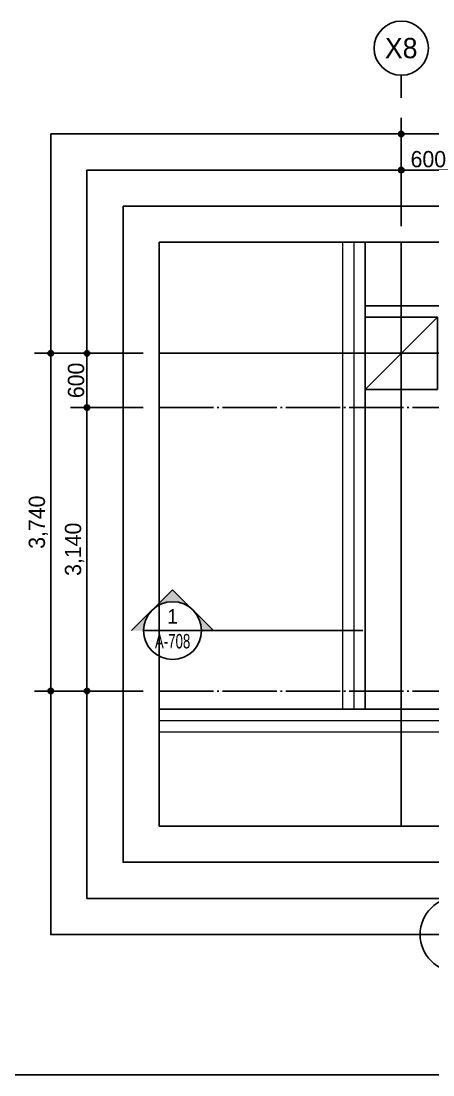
# Model space of a CAD drawing. Header units: millimetres. Extents: x 252711992 to 505989238, y 504776675 to 1009617600.
# Drawn here: x 252942126 to 252946679, y 504818337 to 504830007 of the extents above; entities that cross this region are included whole.
import ezdxf
from ezdxf.enums import TextEntityAlignment as Align
from ezdxf.xclip import XClip

# ---------------------------------------------------------------- set-up
doc = ezdxf.new("R2010")
doc.units = ezdxf.units.MM
doc.header["$XCLIPFRAME"] = 0
doc.linetypes.add('CEN', pattern=[35, 30, -2, 1, -2])
for name, color, linetype in [('$ZCDB_AUDIT_GENERATED_600D18', 7, 'Continuous'), ('4A.TEC CEN', 1, 'CEN'), ('4A.TEC TEXT 2', 3, 'Continuous'), ('4A.TEC 기둥', 2, 'Continuous'), ('4A.TEC 벽체 3', 4, 'Continuous'), ('4A.TEC 벽체 4', 7, 'Continuous'), ('4A.TEC 심볼', 7, 'Continuous'), ('SYM', 1, 'Continuous'), ('TEXT', 7, 'Continuous')]:
    doc.layers.add(name, color=color, linetype=linetype)
doc.layers.add('DEFPOINT', color=135, linetype='Continuous', plot=False)
doc.styles.add('GHS', font='malgun.ttf')
doc.styles.add('나눔고딕', font='')
doc.styles.add('돋움', font='')
doc.styles.add('울릉도L', font='')
doc.styles.get('나눔고딕').set_extended_font_data('Dotum')
doc.styles.get('돋움').set_extended_font_data('Dotum')
doc.styles.get('울릉도L').set_extended_font_data('Dotum')
doc.dimstyles.new('DIM_600(외부치수)', dxfattribs={"dimscale": 400, "dimtxt": 3.3, "dimasz": 1, "dimexe": 2, "dimexo": 2, "dimgap": 1, "dimtad": 1, "dimdec": 0, "dimdsep": 46, "dimlunit": 6, "dimtxsty": '나눔고딕', "dimblk1": 'DIMDOT', "dimblk2": 'DIMDOT', "dimsah": 1, "dimcen": 2.5, "dimdle": 1.5, "dimclrd": 8, "dimclre": 8, "dimclrt": 3, "dimadec": 0, "dimazin": 0, "dimtfac": 1, "dimtdec": 0, "dimtix": 1, "dimtmove": 2, "dimatfit": 3, "dimldrblk": 'DIMDOT', "dimfxl": 1, "dimtvp": 1, "dimtolj": 1, "dimtzin": 0, "dimarcsym": 0})

# ---------------------------------------------------------------- blocks, each defined once
blk = doc.blocks.new('DIMDOT')
at = {"color": 0}
blk.add_line((-2, 0), (2, 0), dxfattribs=at)
for radius in [0.5, 0.25]:
    blk.add_circle((0, 0), radius, dxfattribs=at)
blk = doc.blocks.new('*D189')
at = {"layer": '$ZCDB_AUDIT_GENERATED_600D18', "color": 8, "lineweight": -2, "transparency": 16777216}
for p, q in [((252946329, 504827737), (252946329, 504828937)), ((252952569, 504827737), (252952569, 504828937)), ((252946389, 504828757), (252952509, 504828757))]:
    blk.add_line(p, q, dxfattribs=at)
at = {"layer": 'Defpoints', "color": 0, "transparency": 16777216}
for p in [(252952569, 504828757), (252946329, 504827557), (252952569, 504827557, 0)]:
    blk.add_point(p, dxfattribs=at)
at = {"layer": '$ZCDB_AUDIT_GENERATED_600D18', "color": 8, "lineweight": -2, "transparency": 16777216, "xscale": 60, "yscale": 60, "zscale": 60, "rotation": 180}
blk.add_blockref('DIMDOT', (252946329, 504828757), dxfattribs=at)
at = {"layer": '$ZCDB_AUDIT_GENERATED_600D18', "color": 8, "lineweight": -2, "transparency": 16777216, "xscale": 60, "yscale": 60, "zscale": 60}
blk.add_blockref('DIMDOT', (252952569, 504828757), dxfattribs=at)
at = {"layer": '$ZCDB_AUDIT_GENERATED_600D18', "color": 3, "transparency": 16777216, "insert": (252949449, 504828895), "char_height": 180, "attachment_point": 5, "style": '나눔고딕'}
blk.add_mtext('\\A1;6,240', dxfattribs=at)
blk = doc.blocks.new('ccs122')
at = {"layer": '4A.TEC 심볼'}
blk.add_line((0, 8), (0, 3), dxfattribs=at)
blk.add_circle((0, 14), 6, dxfattribs=at)
at = {"layer": '4A.TEC TEXT 2', "color": 3, "style": 'GHS'}
blk.add_attdef('NO', text='', height=4.5, dxfattribs=at).set_placement((-0.01, 14.02), align=Align.MIDDLE_CENTER)
blk = doc.blocks.new('*D190')
at = {"layer": '$ZCDB_AUDIT_GENERATED_600D18', "color": 8, "lineweight": -2, "transparency": 16777216}
for p, q in [((252946329, 504827737, 0), (252946329, 504828537, 0)), ((252946929, 504827737, 0), (252946929, 504828537, 0)), ((252946869, 504828357, 0), (252946389, 504828357, 0))]:
    blk.add_line(p, q, dxfattribs=at)
at = {"layer": 'Defpoints', "color": 0, "transparency": 16777216}
for p in [(252946329, 504828357, 0), (252946329, 504827557, 5000), (252946929, 504827557, 0)]:
    blk.add_point(p, dxfattribs=at)
at = {"layer": '$ZCDB_AUDIT_GENERATED_600D18', "color": 8, "lineweight": -2, "transparency": 16777216, "xscale": 60, "yscale": 60, "zscale": 60, "rotation": 180}
blk.add_blockref('DIMDOT', (252946329, 504828357, 0), dxfattribs=at)
at = {"layer": '$ZCDB_AUDIT_GENERATED_600D18', "color": 8, "lineweight": -2, "transparency": 16777216, "xscale": 60, "yscale": 60, "zscale": 60}
blk.add_blockref('DIMDOT', (252946929, 504828357, 0), dxfattribs=at)
at = {"layer": '$ZCDB_AUDIT_GENERATED_600D18', "color": 3, "transparency": 16777216, "insert": (252946629, 504828477, 0), "char_height": 180, "attachment_point": 5, "style": '나눔고딕'}
blk.add_mtext('\\A1;600', dxfattribs=at)
blk = doc.blocks.new('*D191')
at = {"layer": '$ZCDB_AUDIT_GENERATED_600D18', "color": 8, "lineweight": -2, "transparency": 16777216}
for p, q in [((252943474, 504826328), (252942274, 504826328)), ((252942454, 504826268), (252942454, 504822648)), ((252943474, 504822588), (252942274, 504822588))]:
    blk.add_line(p, q, dxfattribs=at)
at = {"layer": 'Defpoints', "color": 0, "transparency": 16777216}
for p in [(252943654, 504826328, 0), (252942454, 504822588), (252943654, 504822588, 0)]:
    blk.add_point(p, dxfattribs=at)
at = {"layer": '$ZCDB_AUDIT_GENERATED_600D18', "color": 8, "lineweight": -2, "transparency": 16777216, "xscale": 60, "yscale": 60, "zscale": 60}
for p, rotation in [((252942454, 504826328), 90), ((252942454, 504822588), 270)]:
    blk.add_blockref('DIMDOT', p, dxfattribs=dict(at, rotation=rotation))
at = {"layer": '$ZCDB_AUDIT_GENERATED_600D18', "color": 3, "transparency": 16777216, "insert": (252942317, 504824458), "char_height": 180, "attachment_point": 5, "rotation": 90, "style": '나눔고딕'}
blk.add_mtext('\\A1;3,740', dxfattribs=at)
blk = doc.blocks.new('*D192')
at = {"layer": '$ZCDB_AUDIT_GENERATED_600D18', "color": 8, "lineweight": -2, "transparency": 16777216}
for p, q in [((252943474, 504826328), (252942674, 504826328)), ((252942854, 504826268), (252942854, 504825788)), ((252943474, 504825728), (252942674, 504825728))]:
    blk.add_line(p, q, dxfattribs=at)
at = {"layer": 'Defpoints', "color": 0, "transparency": 16777216}
for p in [(252943654, 504826328, 0), (252942854, 504825728), (252943654, 504825728, 0)]:
    blk.add_point(p, dxfattribs=at)
at = {"layer": '$ZCDB_AUDIT_GENERATED_600D18', "color": 8, "lineweight": -2, "transparency": 16777216, "xscale": 60, "yscale": 60, "zscale": 60}
for p, rotation in [((252942854, 504826328), 90), ((252942854, 504825728), 270)]:
    blk.add_blockref('DIMDOT', p, dxfattribs=dict(at, rotation=rotation))
at = {"layer": '$ZCDB_AUDIT_GENERATED_600D18', "color": 3, "transparency": 16777216, "insert": (252942734, 504826028), "char_height": 180, "attachment_point": 5, "rotation": 90, "style": '나눔고딕'}
blk.add_mtext('\\A1;600', dxfattribs=at)
blk = doc.blocks.new('*D193')
at = {"layer": '$ZCDB_AUDIT_GENERATED_600D18', "color": 8, "lineweight": -2, "transparency": 16777216}
for p, q in [((252943474, 504825728), (252942674, 504825728)), ((252942854, 504822648), (252942854, 504825668)), ((252943474, 504822588), (252942674, 504822588))]:
    blk.add_line(p, q, dxfattribs=at)
at = {"layer": 'Defpoints', "color": 0, "transparency": 16777216}
for p in [(252942854, 504825728), (252943654, 504825728, 0), (252943654, 504822588, 0)]:
    blk.add_point(p, dxfattribs=at)
at = {"layer": '$ZCDB_AUDIT_GENERATED_600D18', "color": 8, "lineweight": -2, "transparency": 16777216, "xscale": 60, "yscale": 60, "zscale": 60}
for p, rotation in [((252942854, 504825728), 90), ((252942854, 504822588), 270)]:
    blk.add_blockref('DIMDOT', p, dxfattribs=dict(at, rotation=rotation))
at = {"layer": '$ZCDB_AUDIT_GENERATED_600D18', "color": 3, "transparency": 16777216, "insert": (252942717, 504824158), "char_height": 180, "attachment_point": 5, "rotation": 90, "style": '나눔고딕'}
blk.add_mtext('\\A1;3,140', dxfattribs=at)
blk = doc.blocks.new('dwgFD3B')
at = {"layer": '4A.TEC CEN', "color": 250, "ltscale": 500}
blk.add_line((49194.51, -103936.83, -3333.33), (358000, -103936.83, -3333.33), dxfattribs=at)
at = {"layer": '4A.TEC CEN', "color": 250, "ltscale": 500, "elevation": -3333.33}
blk.add_lwpolyline([(241807.63, -39163.16), (241807.63, -267000)], dxfattribs=at)
blk = doc.blocks.new('c1')
at = {"layer": '4A.TEC 기둥'}
blk.add_lwpolyline([(1156776, -1012079), (1157576, -1012079), (1157576, -1011279), (1156776, -1011279)], close=True, dxfattribs=at)
at = {"layer": 'DEFPOINT'}
blk.add_line((1156776, -1012079), (1157576, -1011279), dxfattribs=at)
blk = doc.blocks.new('단면기호1')
at = {"layer": 'SYM'}
h = blk.add_hatch(color=256, dxfattribs=at)
h.paths.add_polyline_path([(4.24, 4.24, -0.198912), (6, 0), (8.49, 0)])
h.paths.add_polyline_path([(0, 8.49), (-4.24, 4.24, -0.414214), (4.24, 4.24)])
h.paths.add_polyline_path([(-4.24, 4.24), (-8.49, 0), (-6, 0, -0.198912)])
for p in [(-8.49, 0), (8.49, 0)]:
    blk.add_line(p, (0, 8.49), dxfattribs=at)
blk.add_circle((0, 0), 6, dxfattribs=at)

msp = doc.modelspace()

# ---------------------------------------------------------------- linework, layer by layer
at = {"layer": '4A.TEC CEN', "ltscale": 20}
for p, q in [((252943654.04, 504825728.18), (252955429.04, 504825728.18)), ((252943654.04, 504822588.18), (252955429.04, 504822588.18))]:
    msp.add_line(p, q, dxfattribs=at)
at = {"layer": '4A.TEC 벽체 3', "elevation": -4999.55, "flags": 128}
for points in [[(252945929.24, 504827557.16), (252945929.24, 504822388.18)], [(252952894.24, 504822388.18), (252952894.24, 504826053.18), (252946854.24, 504826053.18), (252946854.24, 504826853.18), (252945929.24, 504826853.18)], [(252943654.04, 504822388.18), (252952769.24, 504822388.18)]]:
    msp.add_lwpolyline(points, dxfattribs=at)
at = {"layer": '4A.TEC 벽체 4', "color": 251, "lineweight": 0, "ltscale": 15, "elevation": -4999.55}
for points in [[(252945679.24, 504827557.16), (252945679.24, 504822388.18)], [(252945804.24, 504827557.16), (252945804.24, 504822388.18)], [(252943654.04, 504822263.18), (252952769.24, 504822263.18)], [(252943654.04, 504822138.18), (252952769.24, 504822138.18)]]:
    msp.add_lwpolyline(points, dxfattribs=at)
at = {"layer": '4A.TEC 심볼'}
msp.add_line((252946537.72, 504819892.16, 3333.33), (252953295.36, 504819892.16, 3333.33), dxfattribs=at)
msp.add_circle((252946951.72, 504819892.16, 3333.33), 414, dxfattribs=at)
at = {"layer": 'DEFPOINT'}
msp.add_line((252958191.54, 504818337.29, 3333.33), (252921991.54, 504818337.29, 3333.33), dxfattribs=at)
at = {"layer": 'DEFPOINT', "elevation": 3333.33}
for points in [[(252942454.04, 504828757.16), (252956629.04, 504828757.16), (252956629.04, 504819892.16), (252942454.04, 504819892.16)], [(252942854.04, 504828357.16), (252956229.04, 504828357.16), (252956229.04, 504820292.16), (252942854.04, 504820292.16)], [(252943254.04, 504827957.16), (252955829.04, 504827957.16), (252955829.04, 504820692.16), (252943254.04, 504820692.16)], [(252943654.04, 504827557.16), (252955429.04, 504827557.16), (252955429.04, 504821092.16), (252943654.04, 504821092.16)]]:
    msp.add_lwpolyline(points, close=True, dxfattribs=at)
at = {"layer": 'SYM'}
msp.add_line((252945904.09, 504823257.12), (252944121.66, 504823257.12), dxfattribs=at)
msp.add_lwpolyline([(252944121.66, 504823257.12), (252943481.2, 504823257.12)], dxfattribs=at)

# ---------------------------------------------------------------- block references
ref = msp.add_blockref('dwgFD3B', (252704521.61, 504930265.01, -1666.22))
XClip(ref).set_block_clipping_path([(239132.4286797941, -109172.850899756), (250907.4286811948, -102707.850900948)])
at = {"layer": '4A.TEC 기둥'}
msp.add_blockref('c1', (251789153.57, 505838007.51, -4999.55), dxfattribs=at)
at = {"layer": '4A.TEC 심볼'}
ref = msp.add_blockref('ccs122', (252946329.24, 504829007.16, -4999.55), dxfattribs=dict(at, xscale=49.99999977496833, yscale=49.99999977496833, zscale=49.99999977496833))
ref.add_attrib('NO', 'X8', dxfattribs={"layer": '0', "color": 3, "height": 225, "style": '울릉도L'}).set_placement((252946328.93, 504829708.06, -4999.55), align=Align.MIDDLE_CENTER)
at = {"layer": 'SYM', "xscale": -53.37150118498497, "yscale": 53.37150118498497, "zscale": 53.37150118498497, "rotation": 359.9999999999999}
msp.add_blockref('단면기호1', (252943801.43, 504823257.12), dxfattribs=at)

# ---------------------------------------------------------------- texts
at = {"layer": 'TEXT', "style": '돋움'}
msp.add_text('1', height=160.11, dxfattribs=at).set_placement((252943801.43, 504823335.9), align=Align.CENTER)
at = {"layer": 'TEXT', "style": '돋움', "width": 0.7}
msp.add_text('A-708', height=160.115, dxfattribs=at).set_placement((252943801.43, 504823060.21), align=Align.CENTER)

# ---------------------------------------------------------------- dimensions: what is measured, and where the dimension line sits
at = {"layer": '$ZCDB_AUDIT_GENERATED_600D18'}
dim = msp.add_linear_dim(base=(252952569.24, 504828757.16), p1=(252946329.24, 504827557.16), p2=(252952569.24, 504827557.16, 0), dimstyle='DIM_600(외부치수)', override={"dimscale": 300, "dimtxt": 0.6, "dimasz": 0.2, "dimexe": 0.6, "dimexo": 0.6, "dimgap": 0.1, "dimdec": 1, "dimblk1": 'DIMDOT', "dimblk2": 'DIMDOT', "dimdle": 0.5}, dxfattribs=at)
dim.commit()
dim.dimension.update_dxf_attribs({"geometry": '*D189', "text_midpoint": (252949449.24, 504828894.62)})
for base, p1, p2, angle, picture, middle in [((252946329.24, 504828357.16, 0), (252946929.24, 504827557.16, 0), (252946329.24, 504827557.16, 4999.99), 180, '*D190', (252946629.24, 504828477.28, 0)), ((252942454.04, 504822588.18, -4999.55), (252943654.04, 504826328.18, -4999.55), (252943654.04, 504822588.18, -4999.55), 270, '*D191', (252942316.58, 504824458.18, -4999.55)), ((252942854.04, 504825728.18, -4999.55), (252943654.04, 504826328.18, -4999.55), (252943654.04, 504825728.18, -4999.55), 270, '*D192', (252942733.92, 504826028.18, -4999.55)), ((252942854.04, 504825728.18, -4999.55), (252943654.04, 504822588.18, -4999.55), (252943654.04, 504825728.18, -4999.55), 90, '*D193', (252942716.58, 504824158.18, -4999.55))]:
    dim = msp.add_linear_dim(base=base, p1=p1, p2=p2, angle=angle, dimstyle='DIM_600(외부치수)', override={"dimscale": 300, "dimtxt": 0.6, "dimasz": 0.2, "dimexe": 0.6, "dimexo": 0.6, "dimgap": 0.1, "dimdec": 1, "dimblk1": 'DIMDOT', "dimblk2": 'DIMDOT', "dimdle": 0.5}, dxfattribs=at)
    dim.commit()
    dim.dimension.update_dxf_attribs({"geometry": picture, "text_midpoint": middle})

doc.saveas('drawing.dxf')
